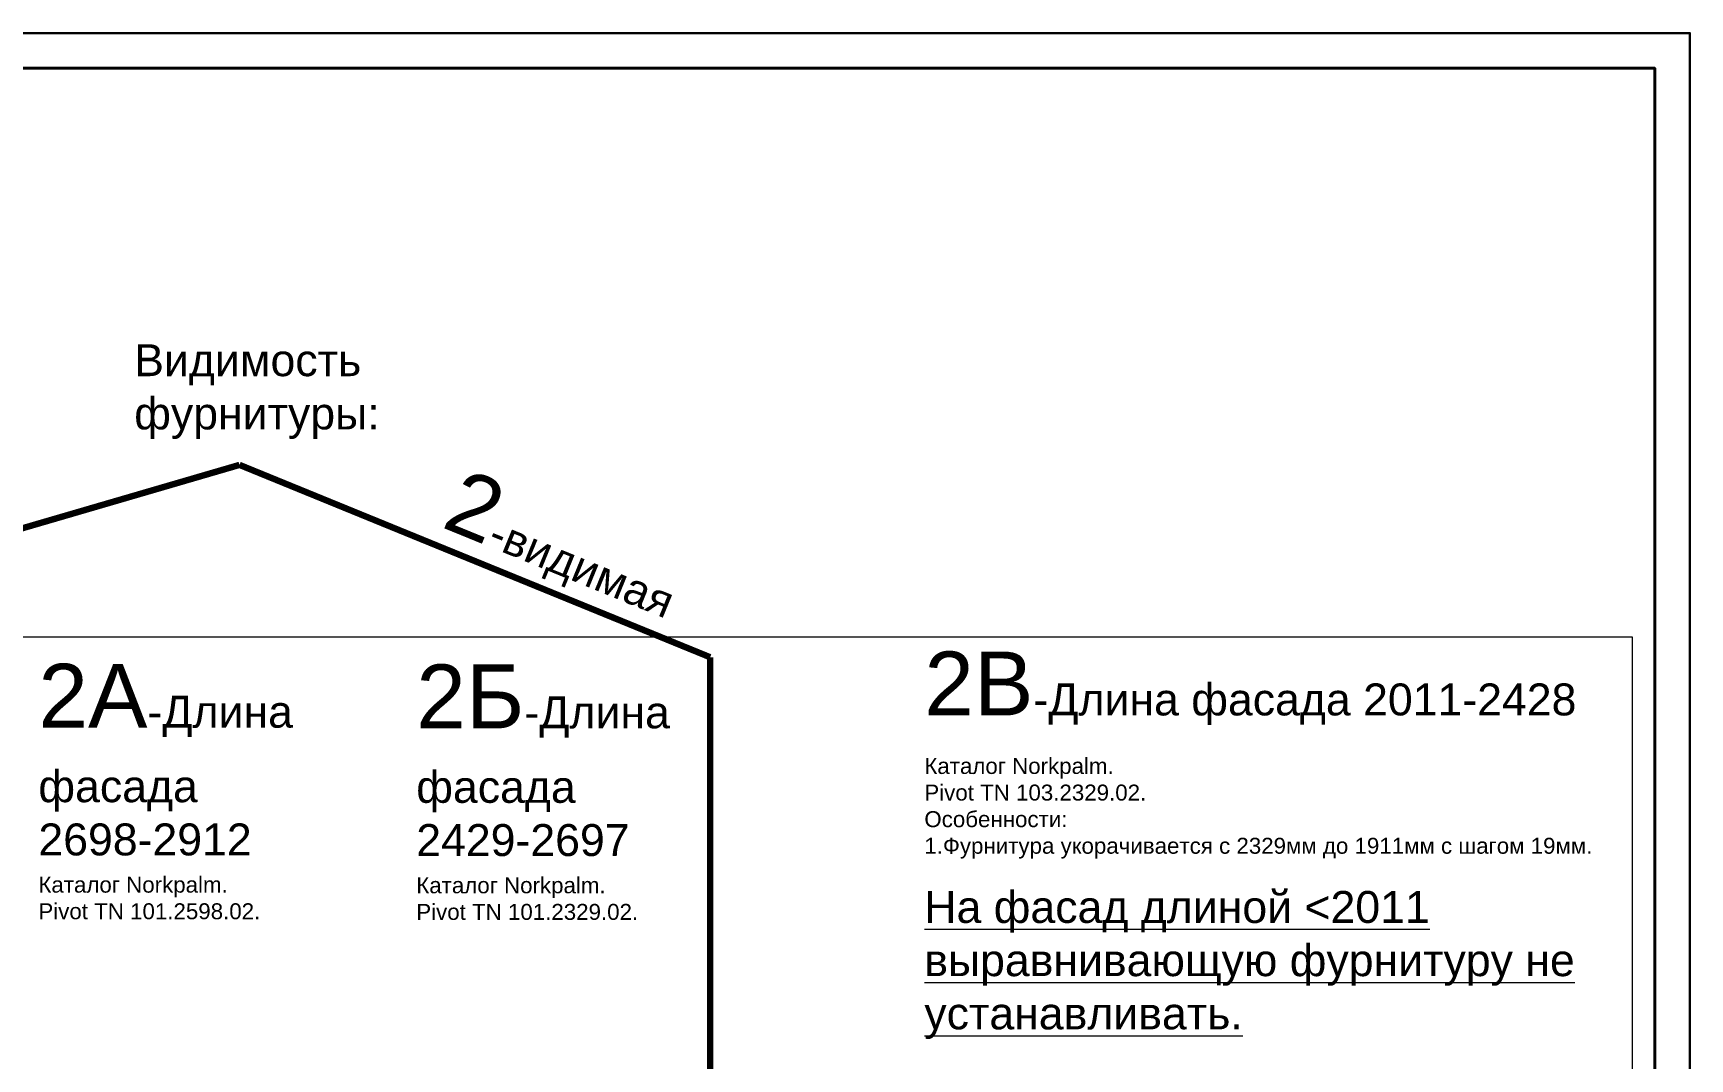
# Model space of a CAD drawing. Header units: millimetres. Extents: x 6988 to 52081, y -7456 to 23712.
# Drawn here: x 26139 to 52081, y 7645 to 23712 of the extents above; entities that cross this region are included whole.
import ezdxf

# ---------------------------------------------------------------- set-up
doc = ezdxf.new("R2010")
doc.units = ezdxf.units.MM
doc.layers.add('Линии Размерные и Текст', color=1, linetype='Continuous', lineweight=5)
doc.layers.add('ШТАМП', color=7, linetype='Continuous', lineweight=30)
doc.styles.get("Standard").update_dxf_attribs({"font": 'arial.ttf'})

msp = doc.modelspace()

# ---------------------------------------------------------------- linework, layer by layer
at = {"layer": 'Линии Размерные и Текст', "const_width": 100}
for points in [[(19053.216, 13936.015), (29370.311, 16948.921)], [(36739.664, 13936.015), (29370.311, 16948.921)], [(36739.664, 6719.065), (36739.664, 13936.015)]]:
    msp.add_lwpolyline(points, dxfattribs=at)
at = {"layer": 'Линии Размерные и Текст'}
msp.add_lwpolyline([(51175.179, -1697.73), (24632.167, -1697.73), (24632.167, 14253.981), (51175.179, 14253.981)], close=True, dxfattribs=at)
at = {"layer": 'ШТАМП'}
msp.add_lwpolyline([(6987.916, -7456.312), (52080.714, -7456.312), (52080.714, 23712.196), (6987.916, 23712.196)], close=True, dxfattribs=at)
at = {"layer": 'ШТАМП', "lineweight": 40}
msp.add_lwpolyline([(9187.916, -6906.312), (51530.714, -6906.312), (51530.714, 23162.196), (9187.916, 23162.196)], close=True, dxfattribs=at)

# ---------------------------------------------------------------- texts
at = {"layer": 'Линии Размерные и Текст', "char_height": 500, "attachment_point": 1}
for s, width, insert in [('Видимость фурнитуры:', 1378.39284, (27721.708, 18838.615)), ('\\pt1000;{\\H2x;2В}-Длина фасада 2011-2428 \\P\\ptz;{\\H0.5x;Каталог Norkpalm.\\PPivot TN 103.2329.02.\\P\\pt1000;Особенности: \\P1.Фурнитура укорачивается с 2329мм до 1911мм с шагом 19мм.\\P\\P\\H2x;\\LНа фасад длиной <2011 выравнивающую фурнитуру не устанавливать.}', 10219.49465, (40093.622, 14024.863)), ('{\\H2x;2А}-Длина фасада 2698-2912\\P{\\H0.5x;Каталог Norkpalm.\\PPivot TN 101.2598.02.}', 3834.61005, (26220.839, 13832.547)), ('{\\H2x;2Б}-Длина фасада 2429-2697\\P{\\H0.5x;Каталог Norkpalm.\\PPivot TN 101.2329.02.}', 4360.22513, (32137.913, 13822.634))]:
    msp.add_mtext_dynamic_manual_height_columns(s, width=width, gutter_width=20, heights=[0], dxfattribs=dict(at, insert=insert))
at = {"layer": 'Линии Размерные и Текст', "insert": (32890.458, 16907.065), "char_height": 500, "attachment_point": 1, "rotation": 337.7631668}
msp.add_mtext_dynamic_manual_height_columns('{\\H2x;2}-видимая', width=1378.39284, gutter_width=20, heights=[0], dxfattribs=at)

doc.saveas('drawing.dxf')
